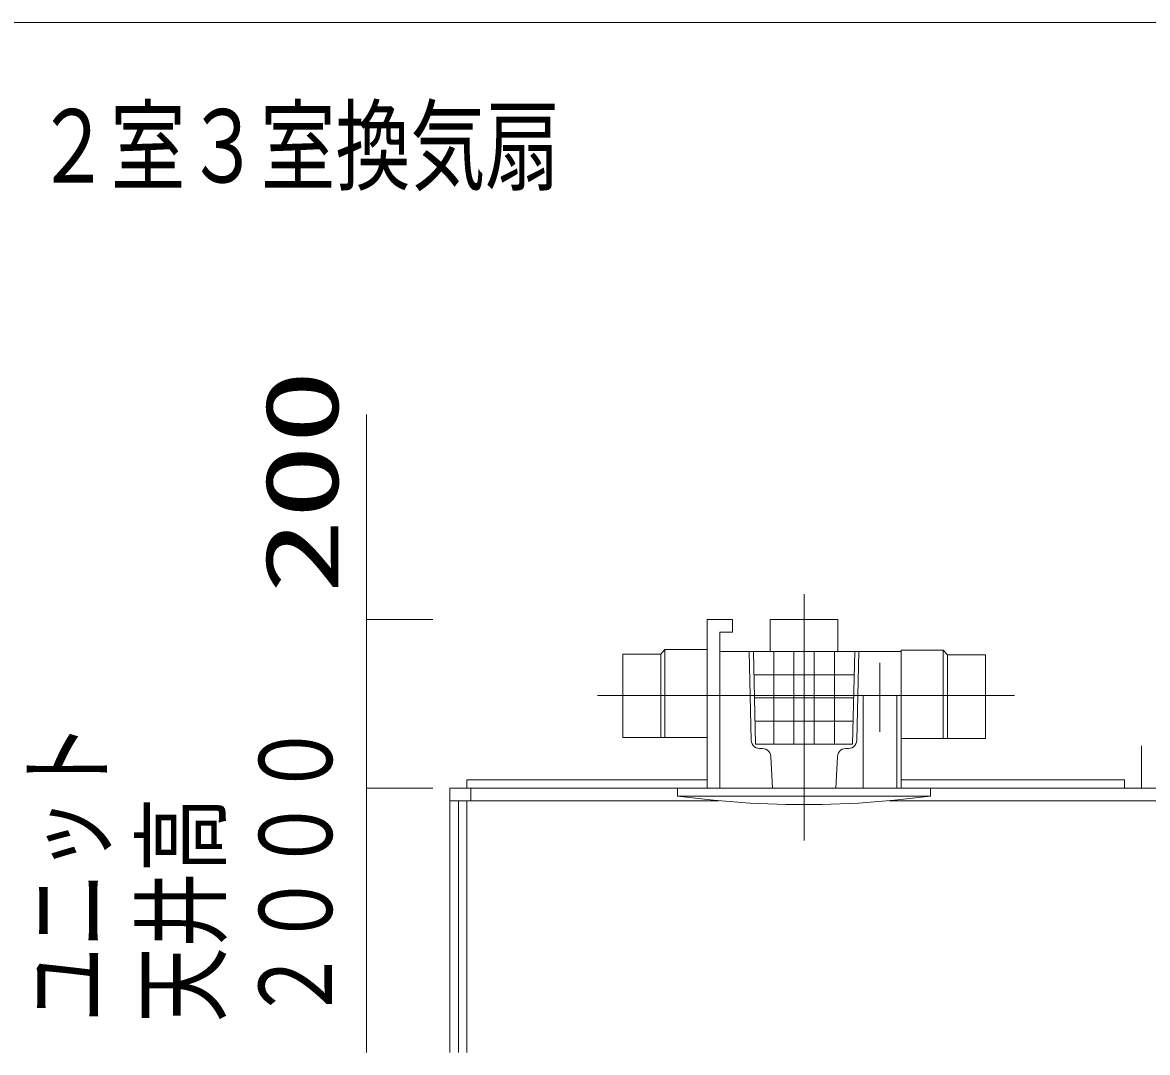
# Model space of a CAD drawing. Units: millimetres on the paper. Extents: x -305 to 305, y -152 to 152.
# Drawn here: x -153.17 to -108.84, y -69.51 to -28.92 of the extents above; entities that cross this region are included whole.
import ezdxf
from ezdxf.enums import TextEntityAlignment as Align

# ---------------------------------------------------------------- set-up
doc = ezdxf.new("R2010")
doc.units = ezdxf.units.MM
doc.linetypes.add('LONG_CHAIN', pattern=[21, 18, -1, 1, -1])
doc.layers.add('0-0_0', color=7, linetype='Continuous', lineweight=9)
doc.styles.add('ＭＳ ゴシック', font='')
doc.styles.get('ＭＳ ゴシック').set_extended_font_data('MS Gothic')

msp = doc.modelspace()

# ---------------------------------------------------------------- linework, layer by layer
at = {"layer": '0-0_0'}
for p, q in [((-245.214, -28.919), (18.786, -28.919)), ((-139.613, -44.371), (-139.613, -59.09)), ((-139.613, -52.442), (-137.005, -52.442)), ((-126.193, -59.09), (-126.193, -52.442)), ((-125.195, -52.443), (-126.193, -52.443)), ((-125.195, -52.941), (-125.195, -52.443)), ((-123.7, -52.442), (-123.7, -53.706)), ((-121.041, -52.442), (-123.7, -52.442)), ((-121.041, -53.706), (-121.041, -52.442)), ((-125.195, -52.941), (-125.689, -52.941)), ((-125.689, -59.077), (-125.689, -52.941)), ((-128.021, -53.805), (-127.854, -53.624)), ((-126.193, -53.624), (-127.854, -53.624)), ((-127.854, -57.097), (-127.854, -53.624)), ((-128.021, -53.805), (-129.516, -53.805)), ((-128.021, -57.097), (-128.021, -53.805)), ((-118.548, -53.706), (-125.689, -53.706)), ((-124.452, -57.204), (-124.531, -53.71)), ((-124.281, -57.363), (-124.364, -53.706)), ((-123.567, -53.706), (-123.567, -57.363)), ((-122.769, -53.706), (-122.769, -57.363)), ((-121.972, -53.706), (-121.972, -57.363)), ((-121.174, -53.706), (-121.174, -57.363)), ((-120.459, -57.363), (-120.376, -53.706)), ((-120.29, -57.204), (-120.21, -53.71)), ((-118.548, -53.706), (-118.548, -53.656)), ((-118.548, -53.657), (-116.886, -53.657)), ((-118.548, -59.09), (-118.548, -53.706)), ((-116.886, -57.129), (-116.886, -53.657)), ((-116.721, -53.839), (-116.886, -53.657)), ((-116.721, -53.839), (-115.224, -53.839)), ((-116.721, -57.129), (-116.721, -53.839)), ((-124.344, -54.62), (-120.397, -54.62)), ((-124.323, -55.535), (-120.418, -55.535)), ((-118.715, -55.434), (-120.044, -55.434)), ((-120.044, -55.434), (-120.044, -59.09)), ((-118.715, -55.434), (-118.715, -59.091)), ((-124.302, -56.448), (-120.459, -56.448)), ((-124.281, -57.363), (-120.459, -57.363)), ((-124.12, -57.528), (-124.015, -57.528)), ((-120.726, -57.528), (-120.622, -57.528)), ((-109.075, -57.429), (-109.075, -59.091)), ((-123.617, -59.091), (-123.683, -57.843)), ((-121.124, -59.091), (-121.058, -57.843)), ((-135.665, -58.759), (-135.665, -59.091)), ((-135.665, -58.759), (-126.193, -58.759)), ((-118.548, -58.759), (-109.74, -58.759)), ((-109.74, -58.759), (-109.74, -59.091)), ((-139.613, -59.09), (-137.005, -59.09)), ((-139.613, -69.508), (-139.613, -59.09)), ((-136.33, -59.09), (-136.33, -69.508)), ((-136.33, -59.091), (-136.33, -59.59)), ((-136.33, -59.091), (-81.821, -59.091)), ((-135.499, -59.091), (-135.499, -59.59)), ((-136.33, -59.59), (-125.719, -59.59)), ((-135.993, -59.596), (-135.993, -69.508)), ((-135.655, -59.596), (-135.655, -69.508)), ((-119.022, -59.59), (-81.821, -59.59))]:
    msp.add_line(p, q, dxfattribs=at)
at = {"layer": '0-0_0', "linetype": 'LONG_CHAIN'}
for p, q in [((-122.37, -61.156), (-122.37, -51.446)), ((-119.379, -56.869), (-119.379, -54.157)), ((-114.076, -55.434), (-130.514, -55.434))]:
    msp.add_line(p, q, dxfattribs=at)
at = {"layer": '0-0_0'}
for points in [[(-126.193, -57.097), (-129.516, -57.097), (-129.516, -53.805)], [(-118.548, -57.129), (-115.224, -57.129), (-115.224, -53.839)], [(-124.12, -57.528), (-124.195, -57.52), (-124.264, -57.496), (-124.325, -57.457), (-124.376, -57.407), (-124.416, -57.347), (-124.442, -57.279), (-124.452, -57.204)], [(-124.015, -57.528), (-123.942, -57.536), (-123.874, -57.56), (-123.813, -57.597), (-123.762, -57.645), (-123.722, -57.704), (-123.695, -57.77), (-123.683, -57.843)], [(-121.058, -57.843), (-121.046, -57.77), (-121.019, -57.704), (-120.979, -57.645), (-120.928, -57.597), (-120.867, -57.56), (-120.799, -57.536), (-120.726, -57.528)], [(-120.29, -57.204), (-120.3, -57.279), (-120.326, -57.347), (-120.365, -57.407), (-120.417, -57.457), (-120.478, -57.496), (-120.547, -57.52), (-120.622, -57.528)], [(-117.385, -59.09), (-117.385, -59.406), (-127.356, -59.406), (-127.356, -59.09)], [(-117.385, -59.406), (-118.805, -59.569), (-120.23, -59.677), (-121.657, -59.731), (-123.084, -59.731), (-124.511, -59.677), (-125.935, -59.569), (-127.356, -59.406)]]:
    msp.add_lwpolyline(points, dxfattribs=at)

# ---------------------------------------------------------------- texts
at = {"layer": '0-0_0', "style": 'ＭＳ ゴシック', "width": 0.75}
msp.add_text('２室３室換気扇', height=2.889, dxfattribs=at).set_placement((-152.658, -36.091), align=Align.BOTTOM_LEFT)
at = {"layer": '0-0_0', "style": 'ＭＳ ゴシック'}
for s, width, p in [('200', 1.5, (-139.862, -51.439)), ('ユニット', 0.75, (-149.093, -68.32)), ('２０００', 0.75, (-140.101, -68.32)), ('天井高', 0.75, (-144.597, -68.32))]:
    msp.add_text(s, height=2.889, rotation=90, dxfattribs=dict(at, width=width)).set_placement(p, align=Align.BOTTOM_LEFT)

doc.saveas('drawing.dxf')
